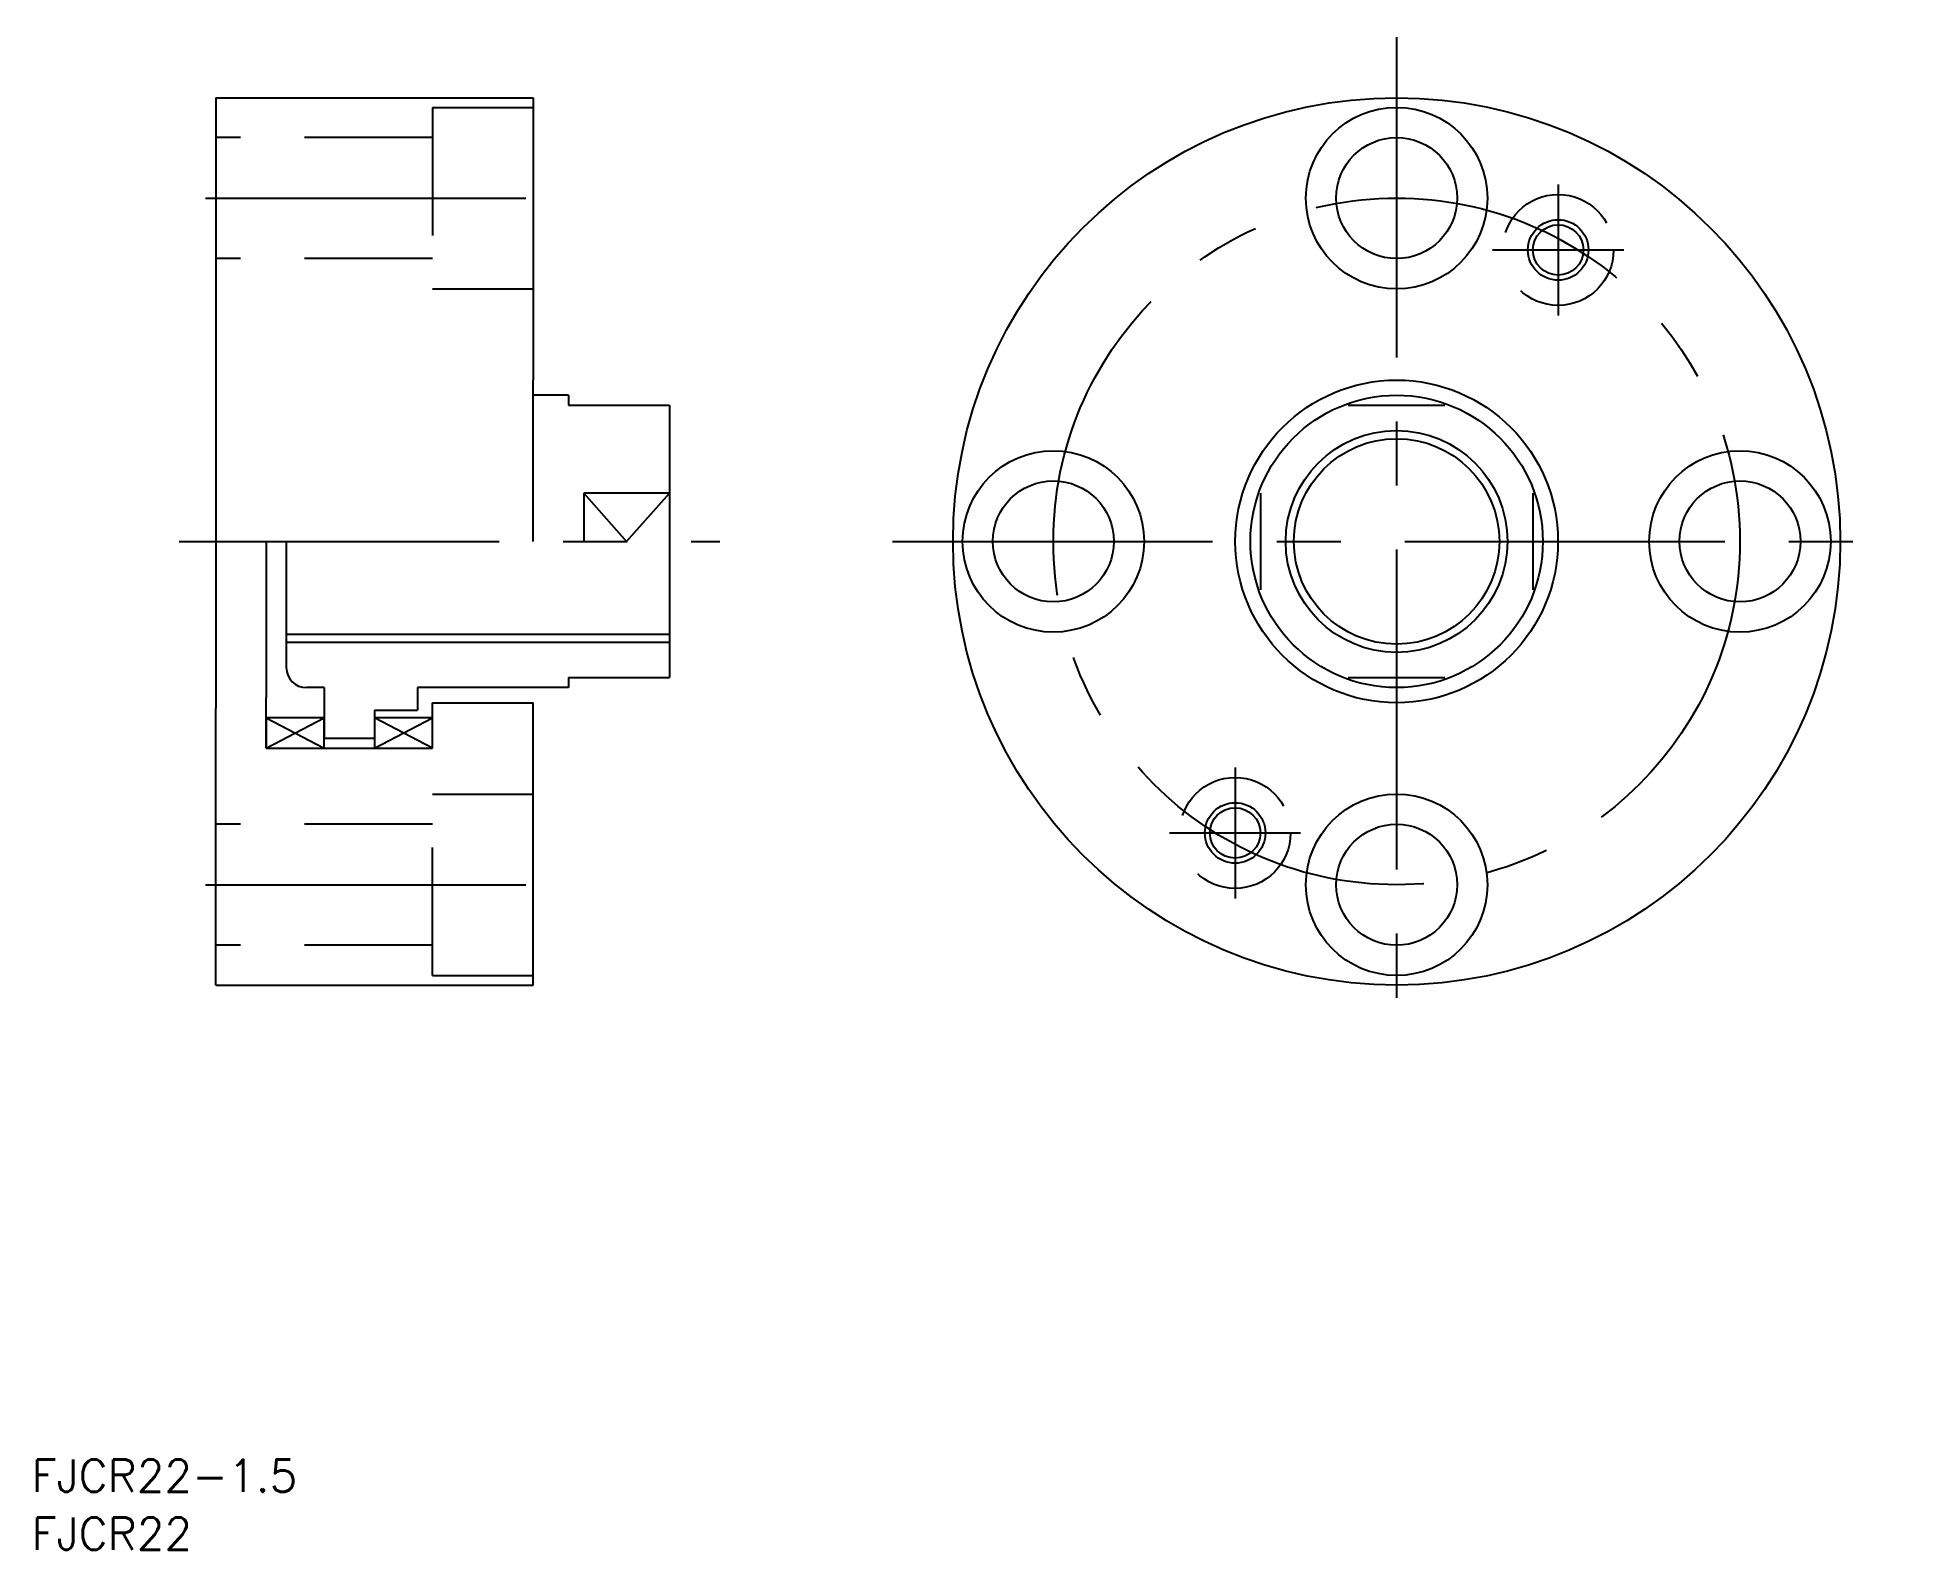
# Model space of a CAD drawing. Extents: x 53 to 238, y 4 to 154.
import ezdxf

# ---------------------------------------------------------------- set-up
doc = ezdxf.new("R2010")
doc.units = 0
doc.linetypes.add('CENTER', pattern=[50.8, 31.75, -6.35, 6.35, -6.35])
doc.linetypes.add('DASHED', pattern=[19.05, 12.7, -6.35])
doc.layers.get('0').update_dxf_attribs({"linetype": 'CONTINUOUS'})
doc.layers.add('CENTER', color=1, linetype='CENTER')
doc.styles.get("Standard").update_dxf_attribs({"font": 'txt.shx', "bigfont": 'bigfont.shx'})

msp = doc.modelspace()

# ---------------------------------------------------------------- linework, layer by layer
at = {"color": 7, "linetype": 'CONTINUOUS'}
for p, q in [((70.86, 147.63), (102.36, 147.63)), ((70.86, 147.63), (70.86, 117.68)), ((102.36, 147.63), (102.36, 119.63)), ((102.36, 103.63), (102.36, 119.63)), ((70.86, 117.68), (70.86, 87.08)), ((105.86, 118.13), (102.36, 118.13)), ((105.86, 118.13), (105.86, 117.13)), ((105.86, 117.13), (115.86, 117.13)), ((115.86, 117.13), (115.86, 103.63)), ((183.19, 117.13), (192.78, 117.13)), ((115.86, 108.43), (107.36, 108.43)), ((107.36, 108.43), (111.61, 103.63)), ((107.36, 108.43), (107.36, 103.63)), ((111.61, 103.63), (115.86, 108.43)), ((174.49, 108.43), (174.49, 98.83)), ((201.49, 108.43), (201.49, 98.83)), ((75.86, 103.63), (75.86, 88.13)), ((77.86, 103.63), (77.86, 91.13)), ((115.86, 103.63), (115.86, 90.13)), ((77.86, 94.44), (115.86, 94.44)), ((81.61, 89.13), (79.86, 89.13)), ((81.61, 89.13), (81.61, 84.13)), ((105.86, 89.13), (90.86, 89.13)), ((90.86, 89.13), (90.86, 86.88)), ((105.86, 90.13), (115.86, 90.13)), ((105.86, 90.13), (105.86, 89.13)), ((183.19, 90.13), (192.78, 90.13)), ((70.86, 59.63), (70.86, 87.08)), ((75.86, 83.13), (75.86, 88.13)), ((86.61, 86.88), (90.86, 86.88)), ((86.61, 86.88), (86.61, 84.13)), ((92.36, 87.63), (102.36, 87.63)), ((92.36, 83.13), (92.36, 87.63)), ((102.36, 59.63), (102.36, 87.63)), ((81.61, 86.13), (75.86, 86.13)), ((75.86, 86.13), (81.61, 83.13)), ((75.86, 83.13), (81.61, 86.13)), ((75.86, 86.13), (75.86, 83.13)), ((81.61, 83.13), (81.61, 86.13)), ((92.36, 86.13), (86.61, 86.13)), ((92.36, 83.13), (86.61, 86.13)), ((86.61, 83.13), (92.36, 86.13)), ((86.61, 86.13), (86.61, 83.13)), ((92.36, 83.13), (92.36, 86.13)), ((81.61, 84.13), (86.61, 84.13)), ((75.86, 83.13), (92.36, 83.13)), ((75.86, 83.13), (81.61, 83.13)), ((86.61, 83.13), (92.36, 83.13)), ((70.86, 59.63), (102.36, 59.63))]:
    msp.add_line(p, q, dxfattribs=at)
at = {"color": 3, "linetype": 'DASHED'}
for p, q in [((92.36, 146.68), (92.36, 128.68)), ((92.36, 146.68), (102.36, 146.68)), ((92.36, 143.68), (70.86, 143.68)), ((92.36, 131.68), (70.86, 131.68)), ((92.36, 128.68), (102.36, 128.68)), ((92.36, 60.58), (92.36, 78.58)), ((92.36, 78.58), (102.36, 78.58)), ((92.36, 75.58), (70.86, 75.58)), ((92.36, 63.58), (70.86, 63.58)), ((92.36, 60.58), (102.36, 60.58))]:
    msp.add_line(p, q, dxfattribs=at)
at = {"color": 3, "linetype": 'CONTINUOUS'}
msp.add_line((77.86, 93.63), (115.86, 93.63), dxfattribs=at)
at = {"color": 7, "linetype": 'CONTINUOUS'}
for centre, radius in [((187.99, 103.63), 44), ((187.99, 137.68), 9), ((187.99, 137.68), 6), ((204.01, 132.54), 2.5), ((187.99, 103.63), 16), ((187.99, 103.63), 14.5), ((187.99, 103.63), 10.19), ((153.94, 103.63), 9), ((222.04, 103.63), 9), ((153.94, 103.63), 6), ((222.04, 103.63), 6), ((187.99, 69.58), 9), ((171.97, 74.72), 2.5), ((187.99, 69.58), 6)]:
    msp.add_circle(centre, radius, dxfattribs=at)
at = {"color": 3, "linetype": 'DASHED'}
for centre in [(204.01, 132.54), (171.97, 74.72)]:
    msp.add_circle(centre, 5.5, dxfattribs=at)
at = {"color": 3, "linetype": 'CONTINUOUS'}
for centre, radius in [((204.01, 132.54), 3), ((187.99, 103.63), 11), ((171.97, 74.72), 3)]:
    msp.add_circle(centre, radius, dxfattribs=at)
at = {"color": 7, "linetype": 'CONTINUOUS'}
msp.add_arc((79.86, 91.13), 2, 180, 270, dxfattribs=at)
at = {"layer": 'CENTER', "color": 1, "linetype": 'CENTER'}
for p, q in [((187.99, 153.63), (187.99, 53.63)), ((204.01, 139.04), (204.01, 126.04)), ((69.86, 137.68), (103.97, 137.68)), ((197.51, 132.54), (210.51, 132.54)), ((67.23, 103.63), (120.86, 103.63)), ((67.23, 103.63), (120.86, 103.63)), ((137.99, 103.63), (237.99, 103.63)), ((171.97, 81.22), (171.97, 68.22)), ((165.47, 74.72), (178.47, 74.72)), ((69.86, 69.58), (104.47, 69.58))]:
    msp.add_line(p, q, dxfattribs=at)
msp.add_circle((187.99, 103.63), 34.05, dxfattribs=at)

# ---------------------------------------------------------------- texts
at = {"color": 7, "linetype": 'CONTINUOUS'}
for s, p in [('FJCR22-1.5', (52.61, 9.37)), ('FJCR22', (52.61, 3.63))]:
    msp.add_text(s, height=3.2, dxfattribs=at).set_placement(p)

doc.saveas('drawing.dxf')
